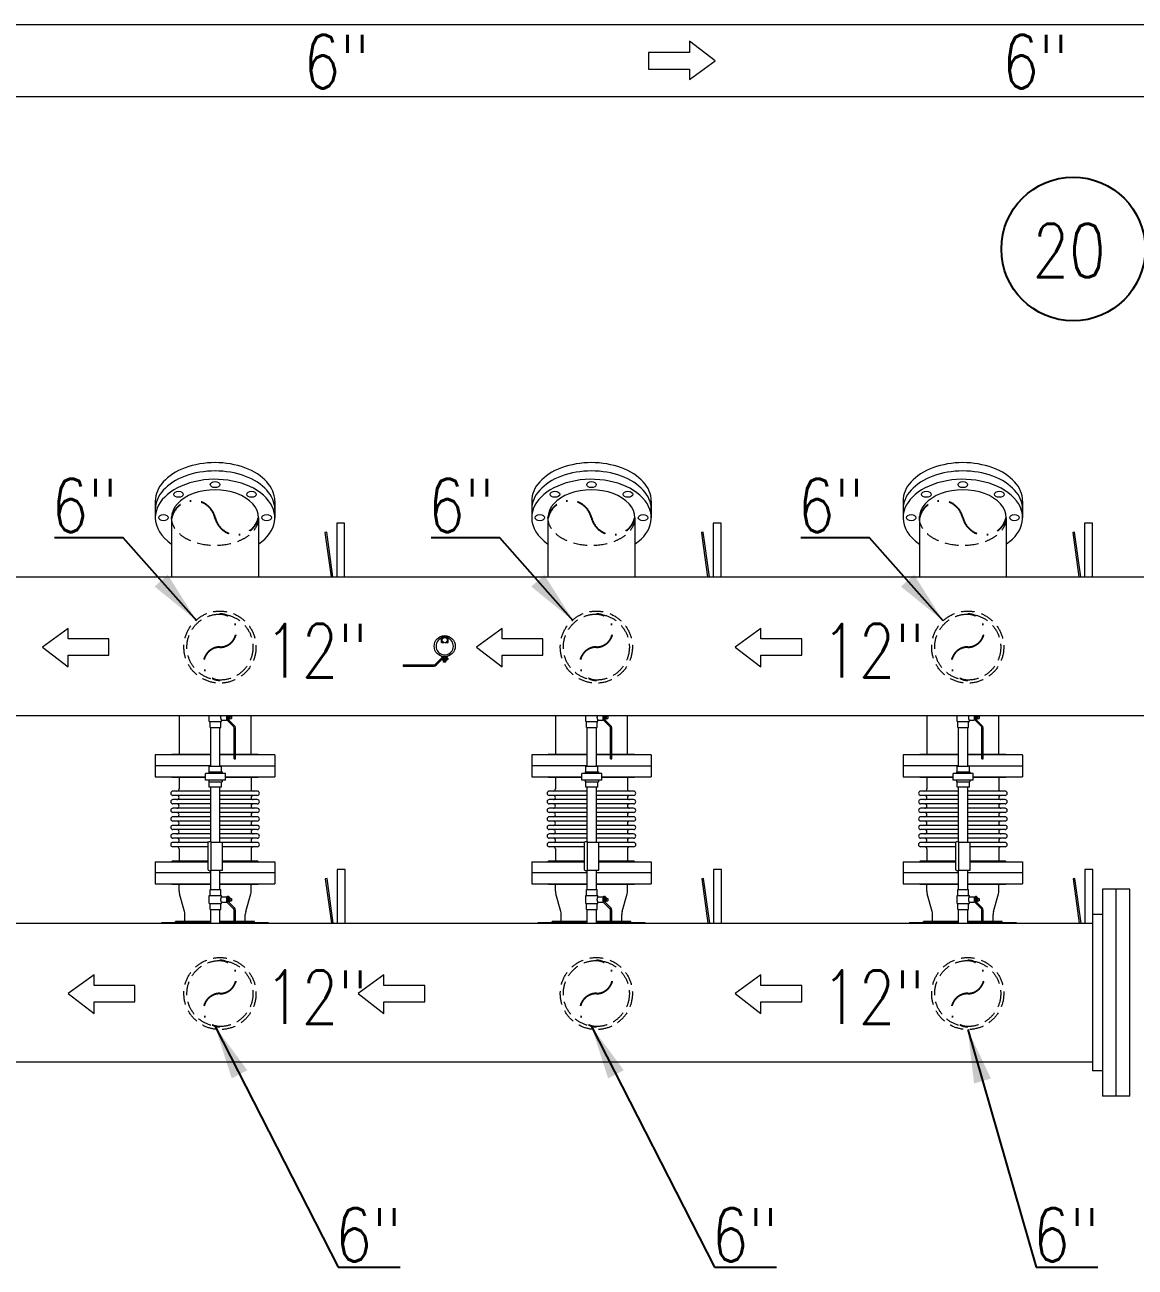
# Model space of a CAD drawing. Header units: millimetres. Extents: x -312439 to 477422, y -331570 to 212570.
# Drawn here: x 359720 to 362312, y 137820 to 140721 of the extents above; entities that cross this region are included whole.
import ezdxf

# ---------------------------------------------------------------- set-up
doc = ezdxf.new("R2010")
doc.units = ezdxf.units.MM
doc.linetypes.add('DASHDOT', pattern=[25.4, 12.7, -6.35, 0, -6.35])
doc.linetypes.add('HIDDEN', pattern=[9.525, 6.35, -3.175])
doc.layers.add('ARCONDTEXTO', color=4, linetype='Continuous')
doc.layers.add('TEXTO FORMATO', color=4, linetype='Continuous')
doc.styles.add('ROMAND', font='ROMAND.SHX')
doc.styles.add('ROMANS', font='romans.shx', dxfattribs={"height": 187.5})
doc.dimstyles.new('1-50 (MILIMETRO)', dxfattribs={"dimscale": 0, "dimtxt": 125, "dimasz": 125, "dimexe": 100, "dimexo": 100, "dimgap": 50, "dimtad": 0, "dimdec": 0, "dimzin": 0, "dimdsep": 46, "dimtxsty": 'ROMAND', "dimcen": -390, "dimclrd": 1, "dimclre": 1, "dimclrt": 3, "dimadec": 0, "dimazin": 0, "dimtfac": 1, "dimtdec": 0, "dimtix": 1, "dimtmove": 2, "dimatfit": 2, "dimfxl": 1, "dimtvp": 1, "dimtolj": 1, "dimtzin": 0, "dimarcsym": 0})

msp = doc.modelspace()

# ---------------------------------------------------------------- linework, layer by layer
at = {"color": 5, "linetype": 'Continuous', "lineweight": 0}
for p, q in [((363207.173, 140721.34), (359179.847, 140721.34)), ((363207.173, 140553.04), (359179.847, 140553.04)), ((359401.634, 139432.086), (362386.868, 139432.086)), ((359401.634, 139108.286), (362715.707, 139108.286)), ((360079.868, 139108.286), (360079.868, 139017.736)), ((360248.168, 139017.736), (360248.168, 139108.286)), ((360958.543, 139108.286), (360958.543, 139017.736)), ((361126.843, 139017.736), (361126.843, 139108.286)), ((361825.501, 139108.286), (361825.501, 139017.736)), ((361993.801, 139017.736), (361993.801, 139108.286)), ((360154.218, 138988.978), (360154.218, 139080.599)), ((360175.518, 138988.978), (360175.518, 139080.599)), ((361032.893, 138988.978), (361032.893, 139080.599)), ((361054.193, 138988.978), (361054.193, 139080.599)), ((361899.851, 138988.978), (361899.851, 139080.599)), ((361921.151, 138988.978), (361921.151, 139080.599)), ((360154.218, 138812.408), (360154.218, 138940.978)), ((360175.518, 138812.408), (360175.518, 138940.978)), ((361032.893, 138812.408), (361032.893, 138940.978)), ((361054.193, 138812.408), (361054.193, 138940.978)), ((361899.851, 138812.408), (361899.851, 138940.978)), ((361921.151, 138812.408), (361921.151, 138940.978)), ((360154.218, 138701.908), (360154.218, 138747.408)), ((360175.518, 138701.908), (360175.518, 138747.408)), ((361032.893, 138701.908), (361032.893, 138747.408)), ((361054.193, 138701.908), (361054.193, 138747.408)), ((361899.851, 138701.908), (361899.851, 138747.408)), ((361921.151, 138701.908), (361921.151, 138747.408)), ((360154.218, 138622.936), (360154.218, 138654.908)), ((360175.518, 138622.936), (360175.518, 138654.908)), ((361032.893, 138622.936), (361032.893, 138654.908)), ((361054.193, 138622.936), (361054.193, 138654.908)), ((359012.62, 138622.936), (362211.981, 138622.936)), ((358391.016, 138299.136), (362211.981, 138299.136))]:
    msp.add_line(p, q, dxfattribs=at)
at = {"color": 1, "linetype": 'Continuous', "lineweight": 0}
for p, q in [((361271.244, 140683.49), (361271.244, 140656.368)), ((361331.322, 140637.19), (361271.244, 140683.49)), ((361175.924, 140656.368), (361175.924, 140618.013)), ((361271.244, 140656.368), (361175.924, 140656.368)), ((361271.244, 140593.336), (361331.322, 140637.19)), ((361175.924, 140618.013), (361271.244, 140618.013)), ((361271.244, 140618.013), (361271.244, 140593.336)), ((359821.008, 139311.846), (359760.93, 139267.992)), ((359821.008, 139287.169), (359821.008, 139311.846)), ((360834.227, 139311.846), (360774.149, 139267.992)), ((360834.227, 139287.169), (360834.227, 139311.846)), ((361438.182, 139311.846), (361378.104, 139267.992)), ((361438.182, 139287.169), (361438.182, 139311.846)), ((359916.328, 139287.169), (359821.008, 139287.169)), ((359916.328, 139248.814), (359916.328, 139287.169)), ((360929.547, 139287.169), (360834.227, 139287.169)), ((360929.547, 139248.814), (360929.547, 139287.169)), ((361533.502, 139287.169), (361438.182, 139287.169)), ((361533.502, 139248.814), (361533.502, 139287.169)), ((359760.93, 139267.992), (359821.008, 139221.692)), ((359821.008, 139248.814), (359916.328, 139248.814)), ((359821.008, 139221.692), (359821.008, 139248.814)), ((360774.149, 139267.992), (360834.227, 139221.692)), ((360834.227, 139248.814), (360929.547, 139248.814)), ((360834.227, 139221.692), (360834.227, 139248.814)), ((361378.104, 139267.992), (361438.182, 139221.692)), ((361438.182, 139248.814), (361533.502, 139248.814)), ((361438.182, 139221.692), (361438.182, 139248.814)), ((359881.445, 138502.697), (359821.367, 138458.843)), ((359881.445, 138478.02), (359881.445, 138502.697)), ((360558.129, 138502.697), (360498.051, 138458.843)), ((360558.129, 138478.02), (360558.129, 138502.697)), ((361438.182, 138502.697), (361378.104, 138458.843)), ((361438.182, 138478.02), (361438.182, 138502.697)), ((359976.765, 138478.02), (359881.445, 138478.02)), ((359976.765, 138439.665), (359976.765, 138478.02)), ((360653.449, 138478.02), (360558.129, 138478.02)), ((360653.449, 138439.665), (360653.449, 138478.02)), ((361533.502, 138478.02), (361438.182, 138478.02)), ((361533.502, 138439.665), (361533.502, 138478.02)), ((359821.367, 138458.843), (359881.445, 138412.543)), ((359881.445, 138439.665), (359976.765, 138439.665)), ((359881.445, 138412.543), (359881.445, 138439.665)), ((360498.051, 138458.843), (360558.129, 138412.543)), ((360558.129, 138439.665), (360653.449, 138439.665)), ((360558.129, 138412.543), (360558.129, 138439.665)), ((361378.104, 138458.843), (361438.182, 138412.543)), ((361438.182, 138439.665), (361533.502, 138439.665)), ((361438.182, 138412.543), (361438.182, 138439.665))]:
    msp.add_line(p, q, dxfattribs=at)
at = {"color": 4, "linetype": 'Continuous', "lineweight": 0}
for p, q in [((360024.518, 139609.127), (360024.518, 139570.212)), ((360303.518, 139609.127), (360303.518, 139570.212)), ((360903.193, 139609.127), (360903.193, 139570.212)), ((361182.193, 139609.127), (361182.193, 139570.212)), ((361770.151, 139609.127), (361770.151, 139570.212)), ((362049.151, 139609.127), (362049.151, 139570.212)), ((360062.518, 139570.212), (360062.518, 139432.086)), ((360265.518, 139570.212), (360265.518, 139432.086)), ((360941.193, 139570.212), (360941.193, 139432.086)), ((361144.193, 139570.212), (361144.193, 139432.086)), ((361808.151, 139570.212), (361808.151, 139432.086)), ((362011.151, 139570.212), (362011.151, 139432.086)), ((360424.899, 139536.552), (360420.538, 139535.956)), ((360420.538, 139535.956), (360434.752, 139432.086)), ((360439.194, 139432.086), (360424.899, 139536.552)), ((360448.003, 139557.584), (360448.003, 139432.086)), ((360466.513, 139557.584), (360448.003, 139557.584)), ((360466.513, 139432.086), (360466.513, 139557.584)), ((361303.573, 139536.552), (361299.212, 139535.956)), ((361299.212, 139535.956), (361301.111, 139522.085)), ((361317.868, 139432.086), (361303.573, 139536.552)), ((361326.677, 139557.584), (361326.677, 139432.086)), ((361345.187, 139557.584), (361326.677, 139557.584)), ((361345.187, 139432.086), (361345.187, 139557.584)), ((362170.532, 139536.552), (362166.171, 139535.956)), ((362166.171, 139535.956), (362180.384, 139432.086)), ((362184.827, 139432.086), (362170.532, 139536.552)), ((362193.635, 139557.584), (362193.635, 139432.086)), ((362212.146, 139557.584), (362193.635, 139557.584)), ((362212.146, 139432.086), (362212.146, 139557.584)), ((361301.111, 139522.085), (361313.426, 139432.086)), ((360150.546, 139094.599), (360150.546, 139108.286)), ((360190.536, 139108.286), (360190.536, 139097.623)), ((360190.536, 139106.9), (360193.261, 139106.9)), ((360190.536, 139101.298), (360193.261, 139101.298)), ((360193.261, 139096.38), (360193.261, 139108.286)), ((360196.211, 139097.602), (360196.211, 139108.286)), ((360196.211, 139106.9), (360196.677, 139106.9)), ((360196.211, 139101.298), (360196.677, 139101.298)), ((360196.677, 139099.454), (360196.677, 139108.286)), ((360198.611, 139099.454), (360196.677, 139099.454)), ((360198.611, 139108.286), (360198.611, 139099.454)), ((360198.611, 139106.9), (360202.277, 139106.9)), ((360198.611, 139101.298), (360202.277, 139101.298)), ((360202.277, 139106.9), (360202.277, 139101.298)), ((361029.221, 139094.599), (361029.221, 139108.286)), ((361069.21, 139108.286), (361069.21, 139097.623)), ((361069.21, 139106.9), (361071.935, 139106.9)), ((361069.21, 139101.298), (361071.935, 139101.298)), ((361071.935, 139096.38), (361071.935, 139108.286)), ((361074.885, 139097.602), (361074.885, 139108.286)), ((361074.885, 139106.9), (361075.351, 139106.9)), ((361074.885, 139101.298), (361075.351, 139101.298)), ((361075.351, 139099.454), (361075.351, 139108.286)), ((361077.285, 139099.454), (361075.351, 139099.454)), ((361077.285, 139108.286), (361077.285, 139099.454)), ((361077.285, 139106.9), (361080.951, 139106.9)), ((361077.285, 139101.298), (361080.951, 139101.298)), ((361080.951, 139106.9), (361080.951, 139101.298)), ((361896.179, 139094.599), (361896.179, 139108.286)), ((361936.169, 139108.286), (361936.169, 139097.623)), ((361936.169, 139106.9), (361938.894, 139106.9)), ((361936.169, 139101.298), (361938.894, 139101.298)), ((361938.894, 139096.38), (361938.894, 139108.286)), ((361941.844, 139097.602), (361941.844, 139108.286)), ((361941.844, 139106.9), (361942.31, 139106.9)), ((361941.844, 139101.298), (361942.31, 139101.298)), ((361942.31, 139099.454), (361942.31, 139108.286)), ((361944.243, 139099.454), (361942.31, 139099.454)), ((361944.243, 139108.286), (361944.243, 139099.454)), ((361944.243, 139106.9), (361947.91, 139106.9)), ((361944.243, 139101.298), (361947.91, 139101.298)), ((361947.91, 139106.9), (361947.91, 139101.298)), ((360150.546, 139094.599), (360179.19, 139094.599)), ((360152.368, 139080.599), (360152.368, 139094.599)), ((360152.368, 139080.599), (360177.368, 139080.599)), ((360177.368, 139080.599), (360177.368, 139094.599)), ((360179.19, 139097.623), (360190.536, 139097.623)), ((360179.19, 139094.599), (360179.19, 139097.623)), ((360207.236, 139082.405), (360193.261, 139096.38)), ((360209.322, 139084.491), (360196.211, 139097.602)), ((360208.418, 139006.749), (360208.418, 139079.55)), ((360211.368, 139006.749), (360211.368, 139079.55)), ((361029.221, 139094.599), (361057.865, 139094.599)), ((361031.043, 139080.599), (361031.043, 139094.599)), ((361031.043, 139080.599), (361056.043, 139080.599)), ((361056.043, 139080.599), (361056.043, 139094.599)), ((361057.865, 139097.623), (361069.21, 139097.623)), ((361057.865, 139094.599), (361057.865, 139097.623)), ((361085.91, 139082.405), (361071.935, 139096.38)), ((361087.996, 139084.491), (361074.885, 139097.602)), ((361087.093, 139006.749), (361087.093, 139079.55)), ((361090.043, 139006.749), (361090.043, 139079.55)), ((361896.179, 139094.599), (361924.823, 139094.599)), ((361898.001, 139080.599), (361898.001, 139094.599)), ((361898.001, 139080.599), (361923.001, 139080.599)), ((361923.001, 139080.599), (361923.001, 139094.599)), ((361924.823, 139097.623), (361936.169, 139097.623)), ((361924.823, 139094.599), (361924.823, 139097.623)), ((361952.868, 139082.405), (361938.894, 139096.38)), ((361954.954, 139084.491), (361941.844, 139097.602)), ((361954.051, 139006.749), (361954.051, 139079.55)), ((361957.001, 139006.749), (361957.001, 139079.55)), ((360154.218, 139016.136), (360024.518, 139016.136)), ((360024.518, 139016.136), (360024.518, 138965.336)), ((360064.118, 139017.736), (360062.518, 139016.136)), ((360064.118, 139017.736), (360154.218, 139017.736)), ((360175.518, 139017.736), (360208.418, 139017.736)), ((360208.418, 139016.136), (360175.518, 139016.136)), ((360211.368, 139017.736), (360263.918, 139017.736)), ((360303.518, 139016.136), (360211.368, 139016.136)), ((360263.918, 139017.736), (360265.518, 139016.136)), ((360303.518, 139016.136), (360303.518, 138965.336)), ((361032.893, 139016.136), (360903.193, 139016.136)), ((360903.193, 139016.136), (360903.193, 138965.336)), ((360942.793, 139017.736), (360941.193, 139016.136)), ((360942.793, 139017.736), (361032.893, 139017.736)), ((361054.193, 139017.736), (361087.093, 139017.736)), ((361087.093, 139016.136), (361054.193, 139016.136)), ((361090.043, 139017.736), (361142.593, 139017.736)), ((361182.193, 139016.136), (361090.043, 139016.136)), ((361142.593, 139017.736), (361144.193, 139016.136)), ((361182.193, 139016.136), (361182.193, 138965.336)), ((361899.851, 139016.136), (361770.151, 139016.136)), ((361770.151, 139016.136), (361770.151, 138965.336)), ((361809.751, 139017.736), (361808.151, 139016.136)), ((361809.751, 139017.736), (361899.851, 139017.736)), ((361921.151, 139017.736), (361954.051, 139017.736)), ((361954.051, 139016.136), (361921.151, 139016.136)), ((361957.001, 139017.736), (362009.551, 139017.736)), ((362049.151, 139016.136), (361957.001, 139016.136)), ((362009.551, 139017.736), (362011.151, 139016.136)), ((362049.151, 139016.136), (362049.151, 138965.336)), ((360154.218, 138990.736), (360024.518, 138990.736)), ((360179.19, 138988.978), (360150.546, 138988.978)), ((360150.546, 138976.608), (360150.546, 138988.978)), ((360175.518, 138990.736), (360303.518, 138990.736)), ((360179.19, 138976.608), (360179.19, 138988.978)), ((360208.418, 139006.749), (360211.368, 139006.749)), ((361032.893, 138990.736), (360903.193, 138990.736)), ((361057.865, 138988.978), (361029.221, 138988.978)), ((361029.221, 138976.608), (361029.221, 138988.978)), ((361054.193, 138990.736), (361182.193, 138990.736)), ((361057.865, 138976.608), (361057.865, 138988.978)), ((361087.093, 139006.749), (361090.043, 139006.749)), ((361899.851, 138990.736), (361770.151, 138990.736)), ((361924.823, 138988.978), (361896.179, 138988.978)), ((361896.179, 138976.608), (361896.179, 138988.978)), ((361921.151, 138990.736), (362049.151, 138990.736)), ((361924.823, 138976.608), (361924.823, 138988.978)), ((361954.051, 139006.749), (361957.001, 139006.749)), ((360024.518, 138965.336), (360141.338, 138965.336)), ((360064.118, 138963.736), (360062.518, 138965.336)), ((360141.338, 138963.736), (360064.118, 138963.736)), ((360080.018, 138963.736), (360080.018, 138936.713)), ((360188.399, 138972.978), (360141.338, 138972.978)), ((360141.338, 138956.978), (360141.338, 138972.978)), ((360188.399, 138956.978), (360141.338, 138956.978)), ((360149.345, 138976.608), (360180.392, 138976.608)), ((360149.345, 138976.608), (360149.345, 138972.978)), ((360149.345, 138956.978), (360149.345, 138953.347)), ((360149.345, 138953.347), (360180.392, 138953.347)), ((360150.546, 138940.978), (360150.546, 138953.347)), ((360179.19, 138940.978), (360179.19, 138953.347)), ((360180.392, 138976.608), (360180.392, 138972.978)), ((360180.392, 138956.978), (360180.392, 138953.347)), ((360188.399, 138956.978), (360188.399, 138972.978)), ((360188.399, 138965.336), (360303.518, 138965.336)), ((360263.918, 138963.736), (360188.399, 138963.736)), ((360248.018, 138963.736), (360248.018, 138936.713)), ((360263.918, 138963.736), (360265.518, 138965.336)), ((360903.193, 138965.336), (361020.012, 138965.336)), ((360942.793, 138963.736), (360941.193, 138965.336)), ((361020.012, 138963.736), (360942.793, 138963.736)), ((360958.693, 138963.736), (360958.693, 138936.713)), ((361067.073, 138972.978), (361020.012, 138972.978)), ((361020.012, 138956.978), (361020.012, 138972.978)), ((361067.073, 138956.978), (361020.012, 138956.978)), ((361028.019, 138976.608), (361059.066, 138976.608)), ((361028.019, 138976.608), (361028.019, 138972.978)), ((361028.019, 138956.978), (361028.019, 138953.347)), ((361028.019, 138953.347), (361059.066, 138953.347)), ((361029.221, 138940.978), (361029.221, 138953.347)), ((361057.865, 138940.978), (361057.865, 138953.347)), ((361059.066, 138976.608), (361059.066, 138972.978)), ((361059.066, 138956.978), (361059.066, 138953.347)), ((361067.073, 138956.978), (361067.073, 138972.978)), ((361067.073, 138965.336), (361182.193, 138965.336)), ((361142.593, 138963.736), (361067.073, 138963.736)), ((361126.693, 138963.736), (361126.693, 138936.713)), ((361142.593, 138963.736), (361144.193, 138965.336)), ((361770.151, 138965.336), (361886.97, 138965.336)), ((361809.751, 138963.736), (361808.151, 138965.336)), ((361886.97, 138963.736), (361809.751, 138963.736)), ((361825.651, 138963.736), (361825.651, 138936.713)), ((361934.032, 138972.978), (361886.97, 138972.978)), ((361886.97, 138956.978), (361886.97, 138972.978)), ((361934.032, 138956.978), (361886.97, 138956.978)), ((361894.978, 138976.608), (361926.024, 138976.608)), ((361894.978, 138976.608), (361894.978, 138972.978)), ((361894.978, 138956.978), (361894.978, 138953.347)), ((361894.978, 138953.347), (361926.024, 138953.347)), ((361896.179, 138940.978), (361896.179, 138953.347)), ((361924.823, 138940.978), (361924.823, 138953.347)), ((361926.024, 138976.608), (361926.024, 138972.978)), ((361926.024, 138956.978), (361926.024, 138953.347)), ((361934.032, 138956.978), (361934.032, 138972.978)), ((361934.032, 138965.336), (362049.151, 138965.336)), ((362009.551, 138963.736), (361934.032, 138963.736)), ((361993.651, 138963.736), (361993.651, 138936.713)), ((362009.551, 138963.736), (362011.151, 138965.336)), ((360154.218, 138931.713), (360065.512, 138931.713)), ((360179.19, 138940.978), (360150.546, 138940.978)), ((360262.525, 138931.713), (360175.518, 138931.713)), ((361032.893, 138931.713), (360944.186, 138931.713)), ((361057.865, 138940.978), (361029.221, 138940.978)), ((361141.199, 138931.713), (361054.193, 138931.713)), ((361899.851, 138931.713), (361811.144, 138931.713)), ((361924.823, 138940.978), (361896.179, 138940.978)), ((362008.158, 138931.713), (361921.151, 138931.713)), ((360154.218, 138921.713), (360065.512, 138921.713)), ((360154.218, 138911.713), (360065.512, 138911.713)), ((360154.218, 138901.713), (360065.512, 138901.713)), ((360262.525, 138921.713), (360175.518, 138921.713)), ((360262.525, 138911.713), (360175.518, 138911.713)), ((360262.525, 138901.713), (360175.518, 138901.713)), ((361032.893, 138921.713), (360944.186, 138921.713)), ((361032.893, 138911.713), (360944.186, 138911.713)), ((361032.893, 138901.713), (360944.186, 138901.713)), ((361141.199, 138921.713), (361054.193, 138921.713)), ((361141.199, 138911.713), (361054.193, 138911.713)), ((361141.199, 138901.713), (361054.193, 138901.713)), ((361899.851, 138921.713), (361811.144, 138921.713)), ((361899.851, 138911.713), (361811.144, 138911.713)), ((361899.851, 138901.713), (361811.144, 138901.713)), ((362008.158, 138921.713), (361921.151, 138921.713)), ((362008.158, 138911.713), (361921.151, 138911.713)), ((362008.158, 138901.713), (361921.151, 138901.713)), ((360154.218, 138891.713), (360065.512, 138891.713)), ((360154.218, 138881.713), (360065.512, 138881.713)), ((360154.218, 138871.713), (360065.512, 138871.713)), ((360262.525, 138891.713), (360175.518, 138891.713)), ((360262.525, 138881.713), (360175.518, 138881.713)), ((360262.525, 138871.713), (360175.518, 138871.713)), ((361032.893, 138891.713), (360944.186, 138891.713)), ((361032.893, 138881.713), (360944.186, 138881.713)), ((361032.893, 138871.713), (360944.186, 138871.713)), ((361141.199, 138891.713), (361054.193, 138891.713)), ((361141.199, 138881.713), (361054.193, 138881.713)), ((361141.199, 138871.713), (361054.193, 138871.713)), ((361899.851, 138891.713), (361811.144, 138891.713)), ((361899.851, 138881.713), (361811.144, 138881.713)), ((361899.851, 138871.713), (361811.144, 138871.713)), ((362008.158, 138891.713), (361921.151, 138891.713)), ((362008.158, 138881.713), (361921.151, 138881.713)), ((362008.158, 138871.713), (361921.151, 138871.713)), ((360154.218, 138861.713), (360065.512, 138861.713)), ((360154.218, 138851.713), (360065.512, 138851.713)), ((360154.218, 138841.713), (360065.512, 138841.713)), ((360262.525, 138861.713), (360175.518, 138861.713)), ((360262.525, 138851.713), (360175.518, 138851.713)), ((360262.525, 138841.713), (360175.518, 138841.713)), ((361032.893, 138861.713), (360944.186, 138861.713)), ((361032.893, 138851.713), (360944.186, 138851.713)), ((361032.893, 138841.713), (360944.186, 138841.713)), ((361141.199, 138861.713), (361054.193, 138861.713)), ((361141.199, 138851.713), (361054.193, 138851.713)), ((361141.199, 138841.713), (361054.193, 138841.713)), ((361899.851, 138861.713), (361811.144, 138861.713)), ((361899.851, 138851.713), (361811.144, 138851.713)), ((361899.851, 138841.713), (361811.144, 138841.713)), ((362008.158, 138861.713), (361921.151, 138861.713)), ((362008.158, 138851.713), (361921.151, 138851.713)), ((362008.158, 138841.713), (361921.151, 138841.713)), ((360154.218, 138831.713), (360065.512, 138831.713)), ((360154.218, 138821.713), (360065.512, 138821.713)), ((360147.959, 138811.952), (360065.512, 138811.952)), ((360147.959, 138747.495), (360147.959, 138812.32)), ((360148.232, 138812.833), (360149.868, 138813.937)), ((360149.976, 138813.97), (360154.171, 138813.97)), ((360154.171, 138813.97), (360154.171, 138745.845)), ((360154.171, 138812.408), (360181.468, 138812.408)), ((360262.525, 138831.713), (360175.518, 138831.713)), ((360262.525, 138821.713), (360175.518, 138821.713)), ((360181.468, 138747.408), (360181.468, 138812.408)), ((360262.525, 138811.952), (360181.468, 138811.952)), ((361032.893, 138831.713), (360944.186, 138831.713)), ((361032.893, 138821.713), (360944.186, 138821.713)), ((361026.633, 138811.952), (360944.186, 138811.952)), ((361026.633, 138747.495), (361026.633, 138812.32)), ((361026.906, 138812.833), (361028.543, 138813.937)), ((361028.65, 138813.97), (361032.845, 138813.97)), ((361032.845, 138813.97), (361032.845, 138745.845)), ((361032.845, 138812.408), (361060.143, 138812.408)), ((361141.199, 138831.713), (361054.193, 138831.713)), ((361141.199, 138821.713), (361054.193, 138821.713)), ((361060.143, 138747.408), (361060.143, 138812.408)), ((361141.199, 138811.952), (361060.143, 138811.952)), ((361899.851, 138831.713), (361811.144, 138831.713)), ((361899.851, 138821.713), (361811.144, 138821.713)), ((361893.592, 138811.952), (361811.144, 138811.952)), ((361893.592, 138747.495), (361893.592, 138812.32)), ((361893.865, 138812.833), (361895.501, 138813.937)), ((361895.609, 138813.97), (361899.803, 138813.97)), ((361899.803, 138813.97), (361899.803, 138745.845)), ((361899.803, 138812.408), (361927.101, 138812.408)), ((362008.158, 138831.713), (361921.151, 138831.713)), ((362008.158, 138821.713), (361921.151, 138821.713)), ((361927.101, 138747.408), (361927.101, 138812.408)), ((362008.158, 138811.952), (361927.101, 138811.952)), ((360147.959, 138801.713), (360065.512, 138801.713)), ((360080.018, 138796.713), (360080.018, 138767.736)), ((360262.525, 138801.713), (360181.468, 138801.713)), ((360248.018, 138796.713), (360248.018, 138767.736)), ((361026.633, 138801.713), (360944.186, 138801.713)), ((360958.693, 138796.713), (360958.693, 138767.736)), ((361141.199, 138801.713), (361060.143, 138801.713)), ((361126.693, 138796.713), (361126.693, 138767.736)), ((361893.592, 138801.713), (361811.144, 138801.713)), ((361825.651, 138796.713), (361825.651, 138767.736)), ((362008.158, 138801.713), (361927.101, 138801.713)), ((361993.651, 138796.713), (361993.651, 138767.736)), ((360024.518, 138766.136), (360147.959, 138766.136)), ((360024.518, 138766.136), (360024.518, 138715.336)), ((360064.118, 138767.736), (360062.518, 138766.136)), ((360147.959, 138767.736), (360064.118, 138767.736)), ((360263.918, 138767.736), (360181.468, 138767.736)), ((360181.468, 138766.136), (360303.518, 138766.136)), ((360263.918, 138767.736), (360265.518, 138766.136)), ((360303.518, 138766.136), (360303.518, 138715.336)), ((360903.193, 138766.136), (361026.633, 138766.136)), ((360903.193, 138766.136), (360903.193, 138715.336)), ((360942.793, 138767.736), (360941.193, 138766.136)), ((361026.633, 138767.736), (360942.793, 138767.736)), ((361142.593, 138767.736), (361060.143, 138767.736)), ((361060.143, 138766.136), (361182.193, 138766.136)), ((361142.593, 138767.736), (361144.193, 138766.136)), ((361182.193, 138766.136), (361182.193, 138715.336)), ((361770.151, 138766.136), (361893.592, 138766.136)), ((361770.151, 138766.136), (361770.151, 138715.336)), ((361809.751, 138767.736), (361808.151, 138766.136)), ((361893.592, 138767.736), (361809.751, 138767.736)), ((362009.551, 138767.736), (361927.101, 138767.736)), ((361927.101, 138766.136), (362049.151, 138766.136)), ((362009.551, 138767.736), (362011.151, 138766.136)), ((362049.151, 138766.136), (362049.151, 138715.336)), ((360154.218, 138740.736), (360024.518, 138740.736)), ((360148.232, 138746.982), (360149.868, 138745.878)), ((360149.976, 138745.845), (360154.171, 138745.845)), ((360154.171, 138747.408), (360181.468, 138747.408)), ((360303.518, 138740.736), (360175.518, 138740.736)), ((360425.749, 138727.402), (360421.388, 138726.806)), ((360421.388, 138726.806), (360435.602, 138622.936)), ((360440.044, 138622.936), (360425.749, 138727.402)), ((360448.853, 138748.434), (360448.853, 138622.936)), ((360467.363, 138748.434), (360448.853, 138748.434)), ((360467.363, 138622.936), (360467.363, 138748.434)), ((361032.893, 138740.736), (360903.193, 138740.736)), ((361026.906, 138746.982), (361028.543, 138745.878)), ((361028.65, 138745.845), (361032.845, 138745.845)), ((361032.845, 138747.408), (361060.143, 138747.408)), ((361182.193, 138740.736), (361054.193, 138740.736)), ((361304.423, 138727.402), (361300.062, 138726.806)), ((361300.062, 138726.806), (361314.276, 138622.936)), ((361318.718, 138622.936), (361304.423, 138727.402)), ((361327.527, 138748.434), (361327.527, 138622.936)), ((361346.037, 138748.434), (361327.527, 138748.434)), ((361346.037, 138622.936), (361346.037, 138748.434)), ((361899.851, 138740.736), (361770.151, 138740.736)), ((361893.865, 138746.982), (361895.501, 138745.878)), ((361895.609, 138745.845), (361899.803, 138745.845)), ((361899.803, 138747.408), (361927.101, 138747.408)), ((362049.151, 138740.736), (361921.151, 138740.736)), ((362171.382, 138727.402), (362167.021, 138726.806)), ((362167.021, 138726.806), (362181.234, 138622.936)), ((362185.677, 138622.936), (362171.382, 138727.402)), ((362194.485, 138748.434), (362194.485, 138622.936)), ((362212.996, 138748.434), (362194.485, 138748.434)), ((362212.996, 138643.536), (362212.996, 138748.434)), ((360024.518, 138715.336), (360154.218, 138715.336)), ((360064.118, 138713.736), (360062.518, 138715.336)), ((360154.218, 138713.736), (360064.118, 138713.736)), ((360079.868, 138697.928), (360079.868, 138713.736)), ((360152.368, 138701.908), (360177.368, 138701.908)), ((360152.368, 138687.908), (360152.368, 138701.908)), ((360175.518, 138715.336), (360303.518, 138715.336)), ((360263.918, 138713.736), (360175.518, 138713.736)), ((360177.368, 138687.908), (360177.368, 138701.908)), ((360248.168, 138697.928), (360248.168, 138713.736)), ((360263.918, 138713.736), (360265.518, 138715.336)), ((360903.193, 138715.336), (361032.893, 138715.336)), ((360942.793, 138713.736), (360941.193, 138715.336)), ((361032.893, 138713.736), (360942.793, 138713.736)), ((360958.543, 138697.928), (360958.543, 138713.736)), ((361031.043, 138701.908), (361056.043, 138701.908)), ((361031.043, 138687.908), (361031.043, 138701.908)), ((361054.193, 138715.336), (361182.193, 138715.336)), ((361142.593, 138713.736), (361054.193, 138713.736)), ((361056.043, 138687.908), (361056.043, 138701.908)), ((361126.843, 138697.928), (361126.843, 138713.736)), ((361142.593, 138713.736), (361144.193, 138715.336)), ((361770.151, 138715.336), (361899.851, 138715.336)), ((361809.751, 138713.736), (361808.151, 138715.336)), ((361899.851, 138713.736), (361809.751, 138713.736)), ((361825.501, 138697.928), (361825.501, 138713.736)), ((361898.001, 138701.908), (361923.001, 138701.908)), ((361898.001, 138687.908), (361898.001, 138701.908)), ((361921.151, 138715.336), (362049.151, 138715.336)), ((362009.551, 138713.736), (361921.151, 138713.736)), ((361923.001, 138687.908), (361923.001, 138701.908)), ((361993.801, 138697.928), (361993.801, 138713.736)), ((362009.551, 138713.736), (362011.151, 138715.336)), ((362235.781, 138702.536), (362235.781, 138219.536)), ((362299.381, 138702.536), (362235.781, 138702.536)), ((362267.581, 138219.536), (362267.581, 138702.536)), ((362299.381, 138219.536), (362299.381, 138702.536)), ((360092.499, 138650.107), (360080.738, 138691.664)), ((360150.546, 138687.908), (360179.19, 138687.908)), ((360150.546, 138668.908), (360150.546, 138687.908)), ((360150.546, 138668.908), (360179.19, 138668.908)), ((360152.368, 138654.908), (360152.368, 138668.908)), ((360177.368, 138654.908), (360177.368, 138668.908)), ((360179.19, 138684.884), (360179.19, 138687.908)), ((360179.19, 138684.884), (360190.536, 138684.884)), ((360179.19, 138671.931), (360190.536, 138671.931)), ((360179.19, 138668.908), (360179.19, 138671.931)), ((360190.536, 138684.884), (360190.536, 138671.931)), ((360190.536, 138681.209), (360193.261, 138681.209)), ((360190.536, 138675.607), (360193.261, 138675.607)), ((360193.261, 138686.101), (360196.211, 138686.101)), ((360193.261, 138670.689), (360193.261, 138686.101)), ((360207.236, 138656.714), (360193.261, 138670.689)), ((360196.211, 138671.91), (360196.211, 138686.101)), ((360196.211, 138681.209), (360196.677, 138681.209)), ((360196.211, 138675.607), (360196.677, 138675.607)), ((360209.322, 138658.8), (360196.211, 138671.91)), ((360196.677, 138673.763), (360196.677, 138683.053)), ((360198.611, 138683.053), (360196.677, 138683.053)), ((360198.611, 138673.763), (360196.677, 138673.763)), ((360198.611, 138683.053), (360198.611, 138673.763)), ((360198.611, 138681.209), (360202.277, 138681.209)), ((360198.611, 138675.607), (360202.277, 138675.607)), ((360202.277, 138681.209), (360202.277, 138675.607)), ((360235.538, 138650.107), (360247.299, 138691.664)), ((360971.173, 138650.107), (360959.412, 138691.664)), ((361029.221, 138687.908), (361057.865, 138687.908)), ((361029.221, 138668.908), (361029.221, 138687.908)), ((361029.221, 138668.908), (361057.865, 138668.908)), ((361031.043, 138654.908), (361031.043, 138668.908)), ((361056.043, 138654.908), (361056.043, 138668.908)), ((361057.865, 138684.884), (361057.865, 138687.908)), ((361057.865, 138684.884), (361069.21, 138684.884)), ((361057.865, 138671.931), (361069.21, 138671.931)), ((361057.865, 138668.908), (361057.865, 138671.931)), ((361069.21, 138684.884), (361069.21, 138671.931)), ((361069.21, 138681.209), (361071.935, 138681.209)), ((361069.21, 138675.607), (361071.935, 138675.607)), ((361071.935, 138686.101), (361074.885, 138686.101)), ((361071.935, 138670.689), (361071.935, 138686.101)), ((361085.91, 138656.714), (361071.935, 138670.689)), ((361074.885, 138671.91), (361074.885, 138686.101)), ((361074.885, 138681.209), (361075.351, 138681.209)), ((361074.885, 138675.607), (361075.351, 138675.607)), ((361087.996, 138658.8), (361074.885, 138671.91)), ((361075.351, 138673.763), (361075.351, 138683.053)), ((361077.285, 138683.053), (361075.351, 138683.053)), ((361077.285, 138673.763), (361075.351, 138673.763)), ((361077.285, 138683.053), (361077.285, 138673.763)), ((361077.285, 138681.209), (361080.951, 138681.209)), ((361077.285, 138675.607), (361080.951, 138675.607)), ((361080.951, 138681.209), (361080.951, 138675.607)), ((361114.212, 138650.107), (361125.973, 138691.664)), ((361838.132, 138650.107), (361826.37, 138691.664)), ((361896.179, 138687.908), (361924.823, 138687.908)), ((361896.179, 138668.908), (361896.179, 138687.908)), ((361896.179, 138668.908), (361924.823, 138668.908)), ((361898.001, 138654.908), (361898.001, 138668.908)), ((361923.001, 138654.908), (361923.001, 138668.908)), ((361924.823, 138684.884), (361924.823, 138687.908)), ((361924.823, 138684.884), (361936.169, 138684.884)), ((361924.823, 138671.931), (361936.169, 138671.931)), ((361924.823, 138668.908), (361924.823, 138671.931)), ((361936.169, 138684.884), (361936.169, 138671.931)), ((361936.169, 138681.209), (361938.894, 138681.209)), ((361936.169, 138675.607), (361938.894, 138675.607)), ((361938.894, 138686.101), (361941.844, 138686.101)), ((361938.894, 138670.689), (361938.894, 138686.101)), ((361952.868, 138656.714), (361938.894, 138670.689)), ((361941.844, 138671.91), (361941.844, 138686.101)), ((361941.844, 138681.209), (361942.31, 138681.209)), ((361941.844, 138675.607), (361942.31, 138675.607)), ((361954.954, 138658.8), (361941.844, 138671.91)), ((361942.31, 138673.763), (361942.31, 138683.053)), ((361944.243, 138683.053), (361942.31, 138683.053)), ((361944.243, 138673.763), (361942.31, 138673.763)), ((361944.243, 138683.053), (361944.243, 138673.763)), ((361944.243, 138681.209), (361947.91, 138681.209)), ((361944.243, 138675.607), (361947.91, 138675.607)), ((361947.91, 138681.209), (361947.91, 138675.607)), ((361981.17, 138650.107), (361992.932, 138691.664)), ((360093.368, 138627.036), (360093.368, 138643.844)), ((360152.368, 138654.908), (360177.368, 138654.908)), ((360208.418, 138622.936), (360208.418, 138653.859)), ((360211.368, 138622.936), (360211.368, 138653.859)), ((360234.668, 138627.036), (360234.668, 138643.844)), ((360972.043, 138627.036), (360972.043, 138643.844)), ((361031.043, 138654.908), (361056.043, 138654.908)), ((361087.093, 138622.936), (361087.093, 138653.859)), ((361090.043, 138622.936), (361090.043, 138653.859)), ((361113.343, 138627.036), (361113.343, 138643.844)), ((361839.001, 138627.036), (361839.001, 138643.844)), ((361898.001, 138654.908), (361923.001, 138654.908)), ((361899.851, 138622.936), (361899.851, 138654.908)), ((361921.151, 138622.936), (361921.151, 138654.908)), ((361954.051, 138622.936), (361954.051, 138653.859)), ((361957.001, 138622.936), (361957.001, 138653.859)), ((361980.301, 138627.036), (361980.301, 138643.844)), ((362211.981, 138643.536), (362211.981, 138278.536)), ((362235.781, 138643.536), (362211.981, 138643.536)), ((360154.218, 138624.036), (360039.018, 138624.036)), ((360039.018, 138622.936), (360039.018, 138624.036)), ((360154.218, 138627.036), (360072.018, 138627.036)), ((360072.018, 138624.036), (360072.018, 138627.036)), ((360208.418, 138627.036), (360175.518, 138627.036)), ((360208.418, 138624.036), (360175.518, 138624.036)), ((360256.018, 138627.036), (360211.368, 138627.036)), ((360289.018, 138624.036), (360211.368, 138624.036)), ((360256.018, 138624.036), (360256.018, 138627.036)), ((360289.018, 138622.936), (360289.018, 138624.036)), ((361032.893, 138624.036), (360917.693, 138624.036)), ((360917.693, 138622.936), (360917.693, 138624.036)), ((361032.893, 138627.036), (360950.693, 138627.036)), ((360950.693, 138624.036), (360950.693, 138627.036)), ((361087.093, 138627.036), (361054.193, 138627.036)), ((361087.093, 138624.036), (361054.193, 138624.036)), ((361134.693, 138627.036), (361090.043, 138627.036)), ((361167.693, 138624.036), (361090.043, 138624.036)), ((361134.693, 138624.036), (361134.693, 138627.036)), ((361167.693, 138622.936), (361167.693, 138624.036)), ((361899.851, 138624.036), (361784.651, 138624.036)), ((361784.651, 138622.936), (361784.651, 138624.036)), ((361899.851, 138627.036), (361817.651, 138627.036)), ((361817.651, 138624.036), (361817.651, 138627.036)), ((361954.051, 138627.036), (361921.151, 138627.036)), ((361954.051, 138624.036), (361921.151, 138624.036)), ((362001.651, 138627.036), (361957.001, 138627.036)), ((362034.651, 138624.036), (361957.001, 138624.036)), ((362001.651, 138624.036), (362001.651, 138627.036)), ((362034.651, 138622.936), (362034.651, 138624.036)), ((362235.781, 138278.536), (362211.981, 138278.536)), ((362299.381, 138219.536), (362235.781, 138219.536))]:
    msp.add_line(p, q, dxfattribs=at)
at = {"color": 2, "linetype": 'Continuous', "lineweight": 0}
for p, q in [((360692.542, 139278.484), (360692.542, 139292.887)), ((360692.542, 139292.887), (360708.15, 139292.887)), ((360692.542, 139290.516), (360708.15, 139290.516)), ((360692.542, 139278.484), (360698.311, 139278.484)), ((360701.872, 139278.484), (360708.15, 139278.484)), ((360708.15, 139278.484), (360708.15, 139292.887)), ((360693.615, 139244.518), (360693.615, 139246.467)), ((360706.568, 139244.518), (360693.615, 139244.518)), ((360697.291, 139241.793), (360697.291, 139244.518)), ((360702.893, 139241.793), (360702.893, 139244.518)), ((360706.568, 139244.518), (360706.568, 139246.467)), ((360602.742, 139226.636), (360602.742, 139223.686)), ((360602.742, 139226.636), (360675.543, 139226.636)), ((360602.742, 139223.686), (360675.543, 139223.686)), ((360678.398, 139227.819), (360692.372, 139241.793)), ((360680.484, 139225.733), (360693.594, 139238.843)), ((360692.372, 139241.793), (360707.785, 139241.793)), ((360693.594, 139238.843), (360707.785, 139238.843)), ((360696.006, 139238.377), (360696.006, 139236.444)), ((360704.177, 139238.377), (360696.006, 139238.377)), ((360696.006, 139236.444), (360704.177, 139236.444)), ((360697.291, 139238.377), (360697.291, 139238.843)), ((360697.291, 139232.777), (360697.291, 139236.444)), ((360702.893, 139232.777), (360697.291, 139232.777)), ((360702.893, 139238.377), (360702.893, 139238.843)), ((360702.893, 139232.777), (360702.893, 139236.444)), ((360704.177, 139236.444), (360704.177, 139238.377)), ((360707.785, 139241.793), (360707.785, 139238.843))]:
    msp.add_line(p, q, dxfattribs=at)
at = {"color": 1, "linetype": 'HIDDEN', "lineweight": 0, "ltscale": 5}
for centre, radius in [((360175.416, 139267.992), 84.15), ((360175.416, 139267.992), 77.04), ((361054.09, 139267.992), 84.15), ((361054.09, 139267.992), 77.04), ((361921.048, 139267.992), 84.15), ((361921.048, 139267.992), 77.04), ((360175.416, 138458.843), 84.15), ((360175.416, 138458.843), 77.04), ((361054.09, 138458.843), 84.15), ((361054.09, 138458.843), 77.04), ((361921.048, 138458.843), 84.15), ((361921.048, 138458.843), 77.04)]:
    msp.add_circle(centre, radius, dxfattribs=at)
at = {"color": 2, "linetype": 'Continuous', "lineweight": 0}
for centre, radius in [((360700.092, 139270.186), 24.587), ((360700.092, 139284.325), 6.106)]:
    msp.add_circle(centre, radius, dxfattribs=at)
at = {"color": 6, "linetype": 'DASHDOT', "ltscale": 4}
for centre, radius, start, end in [((360113.268, 139557.982), 52.203, 13.549096, 166.450904), ((360991.943, 139557.982), 52.203, 13.549096, 166.450904), ((361858.901, 139557.982), 52.203, 13.549096, 166.450904), ((360214.768, 139582.442), 52.203, 193.549096, 346.450904), ((361093.443, 139582.442), 52.203, 193.549096, 346.450904), ((361960.401, 139582.442), 52.203, 193.549096, 346.450904), ((360175.416, 139306.512), 38.52, 270, 90), ((361054.09, 139306.512), 38.52, 270, 90), ((361921.048, 139306.512), 38.52, 270, 90), ((360175.416, 139229.472), 38.52, 90, 270), ((361054.09, 139229.472), 38.52, 90, 270), ((361921.048, 139229.472), 38.52, 90, 270), ((360175.416, 138497.363), 38.52, 270, 90), ((361054.09, 138497.363), 38.52, 270, 90), ((361921.048, 138497.363), 38.52, 270, 90), ((360175.416, 138420.323), 38.52, 90, 270), ((361054.09, 138420.323), 38.52, 90, 270), ((361921.048, 138420.323), 38.52, 90, 270)]:
    msp.add_arc(centre, radius, start, end, dxfattribs=at)
at = {"color": 2, "linetype": 'Continuous', "lineweight": 0}
for centre, radius, start, end in [((360700.092, 139270.186), 20.278, 111.85827, 66.584397), ((360675.543, 139230.674), 4.038, 270, 315), ((360675.543, 139230.674), 6.988, 270, 315)]:
    msp.add_arc(centre, radius, start, end, dxfattribs=at)
at = {"color": 4, "linetype": 'Continuous', "lineweight": 0}
for centre, radius, start, end in [((360204.381, 139079.55), 4.038, 0, 45), ((360204.381, 139079.55), 6.988, 0, 45), ((361083.055, 139079.55), 4.038, 0, 45), ((361083.055, 139079.55), 6.988, 0, 45), ((361950.013, 139079.55), 4.038, 0, 45), ((361950.013, 139079.55), 6.988, 0, 45), ((360065.512, 138926.713), 5, 90, 270), ((360075.018, 138936.713), 5, 270, 0), ((360253.018, 138936.713), 5, 180, 270), ((360262.525, 138926.713), 5, 270, 90), ((360944.186, 138926.713), 5, 90, 270), ((360953.693, 138936.713), 5, 270, 0), ((361131.693, 138936.713), 5, 180, 270), ((361141.199, 138926.713), 5, 270, 90), ((361811.144, 138926.713), 5, 90, 270), ((361820.651, 138936.713), 5, 270, 0), ((361998.651, 138936.713), 5, 180, 270), ((362008.158, 138926.713), 5, 270, 90), ((360065.512, 138906.713), 5, 90, 270), ((360075.018, 138916.713), 5, 270, 90), ((360075.018, 138896.713), 5, 270, 90), ((360253.018, 138916.713), 5, 90, 270), ((360253.018, 138896.713), 5, 90, 270), ((360262.525, 138906.713), 5, 270, 90), ((360944.186, 138906.713), 5, 90, 270), ((360953.693, 138916.713), 5, 270, 90), ((360953.693, 138896.713), 5, 270, 90), ((361131.693, 138916.713), 5, 90, 270), ((361131.693, 138896.713), 5, 90, 270), ((361141.199, 138906.713), 5, 270, 90), ((361811.144, 138906.713), 5, 90, 270), ((361820.651, 138916.713), 5, 270, 90), ((361820.651, 138896.713), 5, 270, 90), ((361998.651, 138916.713), 5, 90, 270), ((361998.651, 138896.713), 5, 90, 270), ((362008.158, 138906.713), 5, 270, 90), ((360065.512, 138886.713), 5, 90, 270), ((360065.512, 138866.713), 5, 90, 270), ((360075.018, 138876.713), 5, 270, 90), ((360253.018, 138876.713), 5, 90, 270), ((360262.525, 138886.713), 5, 270, 90), ((360262.525, 138866.713), 5, 270, 90), ((360944.186, 138886.713), 5, 90, 270), ((360944.186, 138866.713), 5, 90, 270), ((360953.693, 138876.713), 5, 270, 90), ((361131.693, 138876.713), 5, 90, 270), ((361141.199, 138886.713), 5, 270, 90), ((361141.199, 138866.713), 5, 270, 90), ((361811.144, 138886.713), 5, 90, 270), ((361811.144, 138866.713), 5, 90, 270), ((361820.651, 138876.713), 5, 270, 90), ((361998.651, 138876.713), 5, 90, 270), ((362008.158, 138886.713), 5, 270, 90), ((362008.158, 138866.713), 5, 270, 90), ((360065.512, 138846.713), 5, 90, 270), ((360075.018, 138856.713), 5, 270, 90), ((360075.018, 138836.713), 5, 270, 90), ((360253.018, 138856.713), 5, 90, 270), ((360253.018, 138836.713), 5, 90, 270), ((360262.525, 138846.713), 5, 270, 90), ((360944.186, 138846.713), 5, 90, 270), ((360953.693, 138856.713), 5, 270, 90), ((360953.693, 138836.713), 5, 270, 90), ((361131.693, 138856.713), 5, 90, 270), ((361131.693, 138836.713), 5, 90, 270), ((361141.199, 138846.713), 5, 270, 90), ((361811.144, 138846.713), 5, 90, 270), ((361820.651, 138856.713), 5, 270, 90), ((361820.651, 138836.713), 5, 270, 90), ((361998.651, 138856.713), 5, 90, 270), ((361998.651, 138836.713), 5, 90, 270), ((362008.158, 138846.713), 5, 270, 90), ((360065.512, 138806.832), 5.119, 90, 270), ((360065.512, 138826.713), 5, 90, 270), ((360075.144, 138816.713), 5.002, 287.829397, 88.562061), ((360148.578, 138812.32), 0.619, 123.997812, 180), ((360149.976, 138813.777), 0.193, 90, 123.997811), ((360252.893, 138816.713), 5.002, 91.437939, 252.170603), ((360262.525, 138826.713), 5, 270, 90), ((360262.525, 138806.832), 5.119, 270, 90), ((360944.186, 138806.832), 5.119, 90, 270), ((360944.186, 138826.713), 5, 90, 270), ((360953.818, 138816.713), 5.002, 287.829397, 88.562061), ((361027.252, 138812.32), 0.619, 123.997812, 180), ((361028.65, 138813.777), 0.193, 90, 123.997811), ((361131.567, 138816.713), 5.002, 91.437939, 252.170603), ((361141.199, 138826.713), 5, 270, 90), ((361141.199, 138806.832), 5.119, 270, 90), ((361811.144, 138806.832), 5.119, 90, 270), ((361811.144, 138826.713), 5, 90, 270), ((361820.777, 138816.713), 5.002, 287.829397, 88.562061), ((361894.211, 138812.32), 0.619, 123.997812, 180), ((361895.609, 138813.777), 0.193, 90, 123.997811), ((361998.526, 138816.713), 5.002, 91.437939, 252.170603), ((362008.158, 138826.713), 5, 270, 90), ((362008.158, 138806.832), 5.119, 270, 90), ((360075.018, 138796.713), 5, 0, 90), ((360253.018, 138796.713), 5, 90, 180), ((360953.693, 138796.713), 5, 0, 90), ((361131.693, 138796.713), 5, 90, 180), ((361820.651, 138796.713), 5, 0, 90), ((361998.651, 138796.713), 5, 90, 180), ((360148.578, 138747.495), 0.619, 180, 236.002188), ((360149.976, 138746.038), 0.193, 236.002189, 270), ((361027.252, 138747.495), 0.619, 180, 236.002188), ((361028.65, 138746.038), 0.193, 236.002189, 270), ((361894.211, 138747.495), 0.619, 180, 236.002188), ((361895.609, 138746.038), 0.193, 236.002189, 270), ((360102.868, 138697.928), 23, 180, 195.802514), ((360225.168, 138697.928), 23, 344.197486, 0), ((360981.543, 138697.928), 23, 180, 195.802514), ((361103.843, 138697.928), 23, 344.197486, 0), ((361848.501, 138697.928), 23, 180, 195.802514), ((361970.801, 138697.928), 23, 344.197486, 0), ((360070.368, 138643.844), 23, 0, 15.802514), ((360204.381, 138653.859), 4.038, 0, 45), ((360204.381, 138653.859), 6.988, 0, 45), ((360257.668, 138643.844), 23, 164.197486, 180), ((360949.043, 138643.844), 23, 0, 15.802514), ((361083.055, 138653.859), 4.038, 0, 45), ((361083.055, 138653.859), 6.988, 0, 45), ((361136.343, 138643.844), 23, 164.197486, 180), ((361816.001, 138643.844), 23, 0, 15.802514), ((361950.013, 138653.859), 4.038, 0, 45), ((361950.013, 138653.859), 6.988, 0, 45), ((362003.301, 138643.844), 23, 164.197486, 180)]:
    msp.add_arc(centre, radius, start, end, dxfattribs=at)
for centre, major_axis, start_param, end_param in [((360164.018, 139609.127), (-139.5, 0), 3.14159265, 6.28318531), ((360164.018, 139589.67), (-139.5, 0), 3.14159265, 6.28318531), ((361042.693, 139609.127), (-139.5, 0), 3.14159265, 6.28318531), ((361042.693, 139589.67), (-139.5, 0), 3.14159265, 6.28318531), ((361909.651, 139609.127), (-139.5, 0), 3.14159265, 6.28318531), ((361909.651, 139589.67), (-139.5, 0), 3.14159265, 6.28318531), ((360164.018, 139570.212), (-139.5, 0), 2.38561113, 6.28318531), ((361042.693, 139570.212), (-139.5, 0), 2.38561113, 6.28318531), ((361909.651, 139570.212), (-139.5, 0), 2.38561113, 6.28318531), ((360164.018, 139570.212), (-101.5, 0), 3.14159265, 6.28318531), ((361042.693, 139570.212), (-101.5, 0), 3.14159265, 6.28318531), ((361909.651, 139570.212), (-101.5, 0), 3.14159265, 6.28318531), ((360164.018, 139570.212), (-139.5, 0), 0, 0.75598152), ((361042.693, 139570.212), (-139.5, 0), 0, 0.75598152), ((361909.651, 139570.212), (-139.5, 0), 0, 0.75598152)]:
    msp.add_ellipse(centre, major_axis=major_axis, ratio=0.64278761, start_param=start_param, end_param=end_param, dxfattribs=at)
for centre in [(360164.018, 139647.668), (361042.693, 139647.668), (361909.651, 139647.668), (360078.812, 139624.982), (360249.225, 139624.982), (360957.486, 139624.982), (361127.899, 139624.982), (361824.445, 139624.982), (361994.857, 139624.982), (360043.518, 139570.212), (360284.518, 139570.212), (360922.193, 139570.212), (361163.193, 139570.212), (361789.151, 139570.212), (362030.151, 139570.212)]:
    msp.add_ellipse(centre, major_axis=(-11.1, 0), ratio=0.64278761, dxfattribs=at)
at = {"color": 1, "linetype": 'HIDDEN', "lineweight": 0, "ltscale": 5, "extrusion": (0, 0, -1)}
for centre in [(360164.018, 139570.212), (361042.693, 139570.212), (361909.651, 139570.212)]:
    msp.add_ellipse(centre, major_axis=(-101.5, 0), ratio=0.64278761, start_param=3.14159265, end_param=6.28318531, dxfattribs=at)
at = {"color": 4, "linetype": 'Continuous', "lineweight": 0}
for points, knots in [([(360177.642, 139104.099), (360177.642, 139104.513), (360177.663, 139104.938), (360177.746, 139105.78), (360177.808, 139106.196), (360177.96, 139106.992), (360178.051, 139107.372), (360178.2, 139107.92), (360178.256, 139108.108), (360178.311, 139108.286)], [0, 0, 0, 0, 1.24074145, 1.24074145, 2.4814829, 2.4814829, 3.72222435, 3.72222435, 4.42137472, 4.42137472, 4.42137472, 4.42137472]), ([(360179.19, 139097.623), (360179.19, 139097.623), (360179.172, 139097.663), (360179.098, 139097.83), (360179.042, 139097.956), (360178.901, 139098.289), (360178.816, 139098.495), (360178.633, 139098.968), (360178.534, 139099.236), (360178.343, 139099.804), (360178.242, 139100.125), (360178.051, 139100.827), (360177.96, 139101.206), (360177.808, 139102.002), (360177.746, 139102.418), (360177.663, 139103.26), (360177.642, 139103.686), (360177.642, 139104.099)], [29.7519858, 29.7519858, 29.7519858, 29.7519858, 30.99057651, 30.99057651, 32.22916721, 32.22916721, 33.46775791, 33.46775791, 34.70634861, 34.70634861, 35.94709006, 35.94709006, 37.18783151, 37.18783151, 38.42857296, 38.42857296, 39.66931441, 39.66931441, 39.66931441, 39.66931441]), ([(361056.316, 139104.099), (361056.316, 139104.513), (361056.337, 139104.938), (361056.42, 139105.78), (361056.482, 139106.196), (361056.634, 139106.992), (361056.725, 139107.372), (361056.874, 139107.92), (361056.93, 139108.108), (361056.985, 139108.286)], [0, 0, 0, 0, 1.24074145, 1.24074145, 2.4814829, 2.4814829, 3.72222435, 3.72222435, 4.42137472, 4.42137472, 4.42137472, 4.42137472]), ([(361057.865, 139097.623), (361057.865, 139097.623), (361057.846, 139097.663), (361057.772, 139097.83), (361057.716, 139097.956), (361057.575, 139098.289), (361057.49, 139098.495), (361057.307, 139098.968), (361057.208, 139099.236), (361057.017, 139099.804), (361056.916, 139100.125), (361056.725, 139100.827), (361056.634, 139101.206), (361056.482, 139102.002), (361056.42, 139102.418), (361056.337, 139103.26), (361056.316, 139103.686), (361056.316, 139104.099)], [29.7519858, 29.7519858, 29.7519858, 29.7519858, 30.99057651, 30.99057651, 32.22916721, 32.22916721, 33.46775791, 33.46775791, 34.70634861, 34.70634861, 35.94709006, 35.94709006, 37.18783151, 37.18783151, 38.42857296, 38.42857296, 39.66931441, 39.66931441, 39.66931441, 39.66931441]), ([(361923.275, 139104.099), (361923.275, 139104.513), (361923.296, 139104.938), (361923.378, 139105.78), (361923.44, 139106.196), (361923.593, 139106.992), (361923.683, 139107.372), (361923.833, 139107.92), (361923.888, 139108.108), (361923.944, 139108.286)], [0, 0, 0, 0, 1.24074145, 1.24074145, 2.4814829, 2.4814829, 3.72222435, 3.72222435, 4.42137472, 4.42137472, 4.42137472, 4.42137472]), ([(361924.823, 139097.623), (361924.823, 139097.623), (361924.805, 139097.663), (361924.73, 139097.83), (361924.674, 139097.956), (361924.534, 139098.289), (361924.449, 139098.495), (361924.265, 139098.968), (361924.167, 139099.236), (361923.975, 139099.804), (361923.875, 139100.125), (361923.683, 139100.827), (361923.593, 139101.206), (361923.44, 139102.002), (361923.378, 139102.418), (361923.296, 139103.26), (361923.275, 139103.686), (361923.275, 139104.099)], [29.7519858, 29.7519858, 29.7519858, 29.7519858, 30.99057651, 30.99057651, 32.22916721, 32.22916721, 33.46775791, 33.46775791, 34.70634861, 34.70634861, 35.94709006, 35.94709006, 37.18783151, 37.18783151, 38.42857296, 38.42857296, 39.66931441, 39.66931441, 39.66931441, 39.66931441]), ([(360177.642, 138678.408), (360177.642, 138678.821), (360177.663, 138679.247), (360177.746, 138680.088), (360177.808, 138680.505), (360177.96, 138681.3), (360178.051, 138681.68), (360178.242, 138682.381), (360178.343, 138682.703), (360178.534, 138683.271), (360178.633, 138683.539), (360178.816, 138684.012), (360178.901, 138684.218), (360179.042, 138684.551), (360179.098, 138684.677), (360179.172, 138684.844), (360179.19, 138684.884), (360179.19, 138684.884)], [0, 0, 0, 0, 1.24074145, 1.24074145, 2.4814829, 2.4814829, 3.72222435, 3.72222435, 4.9629658, 4.9629658, 6.2015565, 6.2015565, 7.4401472, 7.4401472, 8.6787379, 8.6787379, 9.9173286, 9.9173286, 9.9173286, 9.9173286]), ([(360179.19, 138671.931), (360179.19, 138671.931), (360179.172, 138671.971), (360179.098, 138672.138), (360179.042, 138672.265), (360178.901, 138672.597), (360178.816, 138672.803), (360178.633, 138673.277), (360178.534, 138673.544), (360178.343, 138674.113), (360178.242, 138674.434), (360178.051, 138675.135), (360177.96, 138675.515), (360177.808, 138676.31), (360177.746, 138676.727), (360177.663, 138677.569), (360177.642, 138677.994), (360177.642, 138678.408)], [29.7519858, 29.7519858, 29.7519858, 29.7519858, 30.99057651, 30.99057651, 32.22916721, 32.22916721, 33.46775791, 33.46775791, 34.70634861, 34.70634861, 35.94709006, 35.94709006, 37.18783151, 37.18783151, 38.42857296, 38.42857296, 39.66931441, 39.66931441, 39.66931441, 39.66931441]), ([(361056.316, 138678.408), (361056.316, 138678.821), (361056.337, 138679.247), (361056.42, 138680.088), (361056.482, 138680.505), (361056.634, 138681.3), (361056.725, 138681.68), (361056.916, 138682.381), (361057.017, 138682.703), (361057.208, 138683.271), (361057.307, 138683.539), (361057.49, 138684.012), (361057.575, 138684.218), (361057.716, 138684.551), (361057.772, 138684.677), (361057.846, 138684.844), (361057.865, 138684.884), (361057.865, 138684.884)], [0, 0, 0, 0, 1.24074145, 1.24074145, 2.4814829, 2.4814829, 3.72222435, 3.72222435, 4.9629658, 4.9629658, 6.2015565, 6.2015565, 7.4401472, 7.4401472, 8.6787379, 8.6787379, 9.9173286, 9.9173286, 9.9173286, 9.9173286]), ([(361057.865, 138671.931), (361057.865, 138671.931), (361057.846, 138671.971), (361057.772, 138672.138), (361057.716, 138672.265), (361057.575, 138672.597), (361057.49, 138672.803), (361057.307, 138673.277), (361057.208, 138673.544), (361057.017, 138674.113), (361056.916, 138674.434), (361056.725, 138675.135), (361056.634, 138675.515), (361056.482, 138676.31), (361056.42, 138676.727), (361056.337, 138677.569), (361056.316, 138677.994), (361056.316, 138678.408)], [29.7519858, 29.7519858, 29.7519858, 29.7519858, 30.99057651, 30.99057651, 32.22916721, 32.22916721, 33.46775791, 33.46775791, 34.70634861, 34.70634861, 35.94709006, 35.94709006, 37.18783151, 37.18783151, 38.42857296, 38.42857296, 39.66931441, 39.66931441, 39.66931441, 39.66931441]), ([(361923.275, 138678.408), (361923.275, 138678.821), (361923.296, 138679.247), (361923.378, 138680.088), (361923.44, 138680.505), (361923.593, 138681.3), (361923.683, 138681.68), (361923.875, 138682.381), (361923.975, 138682.703), (361924.167, 138683.271), (361924.265, 138683.539), (361924.449, 138684.012), (361924.534, 138684.218), (361924.674, 138684.551), (361924.73, 138684.677), (361924.805, 138684.844), (361924.823, 138684.884), (361924.823, 138684.884)], [0, 0, 0, 0, 1.24074145, 1.24074145, 2.4814829, 2.4814829, 3.72222435, 3.72222435, 4.9629658, 4.9629658, 6.2015565, 6.2015565, 7.4401472, 7.4401472, 8.6787379, 8.6787379, 9.9173286, 9.9173286, 9.9173286, 9.9173286]), ([(361924.823, 138671.931), (361924.823, 138671.931), (361924.805, 138671.971), (361924.73, 138672.138), (361924.674, 138672.265), (361924.534, 138672.597), (361924.449, 138672.803), (361924.265, 138673.277), (361924.167, 138673.544), (361923.975, 138674.113), (361923.875, 138674.434), (361923.683, 138675.135), (361923.593, 138675.515), (361923.44, 138676.31), (361923.378, 138676.727), (361923.296, 138677.569), (361923.275, 138677.994), (361923.275, 138678.408)], [29.7519858, 29.7519858, 29.7519858, 29.7519858, 30.99057651, 30.99057651, 32.22916721, 32.22916721, 33.46775791, 33.46775791, 34.70634861, 34.70634861, 35.94709006, 35.94709006, 37.18783151, 37.18783151, 38.42857296, 38.42857296, 39.66931441, 39.66931441, 39.66931441, 39.66931441])]:
    msp.add_open_spline(points, degree=3, knots=knots, dxfattribs=at)
at = {"layer": 'TEXTO FORMATO', "color": 1}
msp.add_circle((362167.367, 140197.783), 167.835, dxfattribs=at)

# ---------------------------------------------------------------- texts
at = {"layer": 'ARCONDTEXTO', "linetype": 'Continuous', "lineweight": -3, "style": 'ROMANS', "width": 0.8}
for s, p in [('6"', (360370.463, 140572.699)), ('6"', (362001.635, 140572.699)), ('6"', (359782.178, 139536.326)), ('6"', (360661.281, 139536.326)), ('6"', (361524.578, 139536.326)), ('12"', (360280.101, 139197.184)), ('12"', (361580.402, 139197.184)), ('12"', (360280.101, 138388.035)), ('12"', (361580.402, 138388.035)), ('6"', (360444.714, 137832.715)), ('6"', (361323.388, 137832.715)), ('6"', (362073.614, 137832.715))]:
    msp.add_text(s, height=125, dxfattribs=at).set_placement(p)
at = {"layer": 'ARCONDTEXTO', "color": 3, "linetype": 'Continuous', "lineweight": -3, "style": 'ROMANS', "width": 0.8}
msp.add_text('20 ', height=125, dxfattribs=at).set_placement((362072.049, 140131.718))

# ---------------------------------------------------------------- leaders
at = {"layer": 'TEXTO FORMATO'}
for points in [[(360121.169, 139329.452), (359949.376, 139523.441), (359789.096, 139523.441)], [(361000.272, 139329.452), (360828.479, 139523.441), (360668.199, 139523.441)], [(361863.569, 139329.452), (361691.775, 139523.441), (361531.495, 139523.441)], [(360164.187, 138381.562), (360451.632, 137819.831), (360596.048, 137819.831)], [(361042.861, 138381.562), (361330.306, 137819.831), (361474.722, 137819.831)], [(361921.048, 138374.693), (362080.531, 137819.831), (362224.947, 137819.831)]]:
    msp.add_leader(points, dimstyle='1-50 (MILIMETRO)', override={"dimscale": 1}, dxfattribs=at)

doc.saveas('drawing.dxf')
